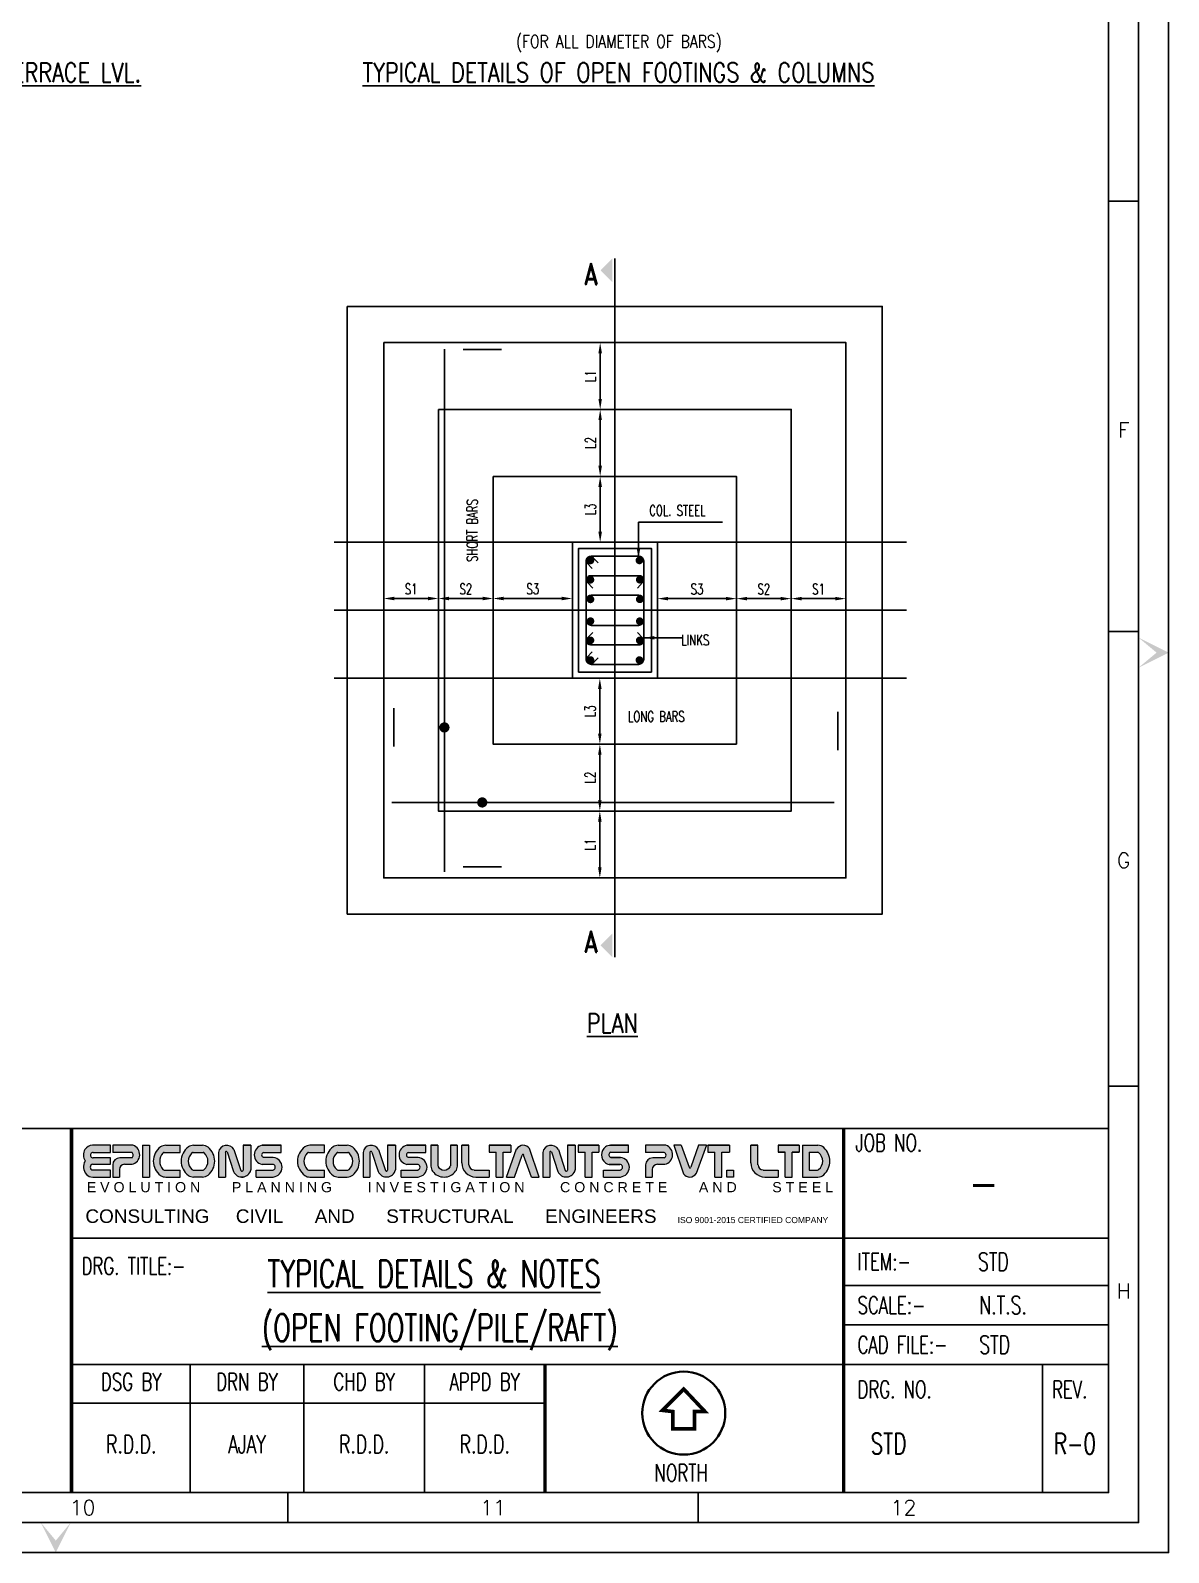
# Model space of a CAD drawing. Extents: x 489124 to 794428, y -356295 to -29813.
# Drawn here: x 603495 to 630290, y -356295 to -320464 of the extents above; entities that cross this region are included whole.
import ezdxf
from ezdxf.enums import TextEntityAlignment as Align
from ezdxf.lldxf.tags import DXFTag

# ---------------------------------------------------------------- set-up
doc = ezdxf.new("R2010")
doc.units = 0
doc.header["$LTSCALE"] = 500
doc.header["$MEASUREMENT"] = 0
doc.layers.get('DEFPOINTS').update_dxf_attribs({"color": 4})
doc.layers.add('00 ECPL LOGO', color=250, linetype='Continuous', lineweight=20)
doc.layers.add('HEADING-TXT', color=1, linetype='Continuous', lineweight=25)
for name, color, linetype in [('CEN', 8, 'CENTER'), ('COL', 1, 'Continuous'), ('DIM', 5, 'Continuous'), ('FOOT', 4, 'Continuous'), ('MISC', 5, 'Continuous'), ('PNA', 10, 'Continuous'), ('SECT', 1, 'Continuous'), ('STEEL', 6, 'Continuous'), ('TEXT', 4, 'Continuous'), ('TEXT (SHEET)', 4, 'Continuous'), ('TEXT1', 2, 'Continuous'), ('TITLE', 4, 'Continuous'), ('TXT', 4, 'Continuous'), ('TXT1', 2, 'Continuous')]:
    doc.layers.add(name, color=color, linetype=linetype)
doc.styles.add('ROMAND', font='romand')
doc.styles.add('ROMANS', font='r.shx', dxfattribs={"width": 0.7, "bigfont": 'bigfont.shx'})
doc.styles.add('SEC. TEXT', font='arial.ttf', dxfattribs={"height": 180})
tags = doc.linetypes.add('CENTER', pattern=[2, 1.25, -0.25, 0.25, -0.25]).pattern_tags.tags
tags[10:11] = [DXFTag(74, 4), DXFTag(75, 0), DXFTag(340, '0'), DXFTag(46, 1.0), DXFTag(50, 0.0), DXFTag(44, 0.0), DXFTag(45, 0.0)]
tags[8:9] = [DXFTag(74, 4), DXFTag(75, 0), DXFTag(340, '0'), DXFTag(46, 1.0), DXFTag(50, 0.0), DXFTag(44, 0.0), DXFTag(45, 0.0)]
tags[6:7] = [DXFTag(74, 4), DXFTag(75, 0), DXFTag(340, '0'), DXFTag(46, 1.0), DXFTag(50, 0.0), DXFTag(44, 0.0), DXFTag(45, 0.0)]
tags[4:5] = [DXFTag(74, 4), DXFTag(75, 0), DXFTag(340, '0'), DXFTag(46, 1.0), DXFTag(50, 0.0), DXFTag(44, 0.0), DXFTag(45, 0.0)]
tags = doc.linetypes.add('HIDDEN', pattern=[0.375, 0.25, -0.125]).pattern_tags.tags
tags[6:7] = [DXFTag(74, 4), DXFTag(75, 0), DXFTag(340, '0'), DXFTag(46, 1.0), DXFTag(50, 0.0), DXFTag(44, 0.0), DXFTag(45, 0.0)]
tags[4:5] = [DXFTag(74, 4), DXFTag(75, 0), DXFTag(340, '0'), DXFTag(46, 1.0), DXFTag(50, 0.0), DXFTag(44, 0.0), DXFTag(45, 0.0)]
doc.dimstyles.new('dim25', dxfattribs={"dimtxt": 250, "dimasz": 250, "dimexe": 200, "dimexo": 200, "dimgap": 100, "dimtad": 1, "dimdec": 0, "dimlfac": 0.25, "dimzin": 0, "dimdsep": 46, "dimtxsty": 'ROMANS', "dimcen": 0, "dimclrd": 5, "dimclre": 5, "dimclrt": 4, "dimadec": 0, "dimazin": 0, "dimtfac": 1, "dimtdec": 0, "dimtix": 1, "dimtofl": 0, "dimtmove": 2, "dimatfit": 3, "dimfxl": 0, "dimtolj": 1, "dimtzin": 0, "dimlwd": -1, "dimlwe": -1, "dimarcsym": 0})

# ---------------------------------------------------------------- blocks, each defined once
blk = doc.blocks.new('FOLDER')
at = {"layer": 'PNA'}
for points in [[(-1250, 2500), (0, 0), (0, 1000)], [(1250, 2500), (0, 0), (0, 1000)]]:
    blk.add_solid(points, dxfattribs=at)
blk = doc.blocks.new('A1')
at = {"layer": '00 ECPL LOGO'}
h = blk.add_hatch(color=7, dxfattribs=at)
h.dxf.hatch_style = 1
h.paths.add_polyline_path([(65416, 6564), (65416, 6682), (65123, 6682, 0.261636), (64999, 6612, 0.285841), (65001, 6424, 0.344902), (65022, 6205, 0.204992), (65127, 6161), (65416, 6161), (65416, 6276), (65134, 6276, -1), (65128, 6370), (65416, 6370), (65416, 6476), (65134, 6476, -1), (65132, 6564)])
h = blk.add_hatch(color=7, dxfattribs=at)
h.dxf.hatch_style = 1
h.paths.add_polyline_path([(65787, 6682), (65455, 6682), (65455, 6564), (65771, 6564, -0.440545), (65771, 6476), (65570, 6476, 0.414214), (65455, 6360), (65455, 6161), (65563, 6161), (65563, 6283, -0.414214), (65650, 6370), (65771, 6370, 0.757811)])
h.paths.add_polyline_path([(66057, 6682), (65944, 6682), (65944, 6161), (66057, 6161)])
h.paths.add_polyline_path([(66562, 6682), (66324, 6682, 0.154275), (66241, 6655, 0.519672), (66241, 6187, 0.154275), (66324, 6161), (66562, 6161), (66562, 6276), (66299, 6276, -0.210356), (66278, 6286, -0.388707), (66278, 6555, -0.210356), (66299, 6564), (66562, 6564)])
h.paths.add_polyline_path([(66927, 6682), (66780, 6682, 0.159018), (66695, 6654, 0.507969), (66695, 6189, 0.159018), (66780, 6161), (66927, 6161, 0.173791), (67019, 6194, 0.472311), (67019, 6649, 0.173791)])
h.paths.add_polyline_path([(66938, 6564, -0.185052), (66957, 6557, -0.445894), (66957, 6284, -0.185052), (66938, 6276), (66774, 6276, -0.185052), (66755, 6284, -0.445894), (66755, 6557, -0.185052), (66774, 6564)], flags=16)
h.paths.add_polyline_path([(67444, 6611, 0.723435), (67190, 6564), (67190, 6161), (67302, 6161), (67302, 6564, -0.723435), (67330, 6575), (67437, 6252, 0.724077), (67721, 6277), (67721, 6682), (67592, 6682), (67592, 6278, -0.755661), (67557, 6267)])
h.paths.add_polyline_path([(68218, 6682), (67905, 6682, 0.823713), (67905, 6367), (68089, 6367, -0.713272), (68089, 6276), (67809, 6276), (67809, 6161), (68089, 6161, 0.900309), (68089, 6484), (67928, 6484, -0.746931), (67928, 6564), (68218, 6564)])
h = blk.add_hatch(color=7, dxfattribs=at)
h.dxf.hatch_style = 1
h.paths.add_polyline_path([(68929, 6682), (68691, 6682, 0.154275), (68607, 6655, 0.519672), (68607, 6187, 0.154275), (68691, 6161), (68929, 6161), (68929, 6276), (68665, 6276, -0.210932), (68644, 6286, -0.385278), (68643, 6554, -0.212895), (68665, 6564), (68929, 6564)])
h.paths.add_polyline_path([(69394, 6649, 0.173792), (69302, 6682), (69155, 6682, 0.159018), (69070, 6654, 0.507969), (69070, 6189, 0.159018), (69155, 6161), (69302, 6161, 0.173792), (69394, 6194, 0.472311)])
h.paths.add_polyline_path([(69312, 6564, -0.185053), (69331, 6557, -0.445893), (69331, 6284, -0.185053), (69312, 6276), (69149, 6276, -0.185053), (69129, 6284, -0.445893), (69129, 6557, -0.185053), (69149, 6564)], flags=16)
h.paths.add_polyline_path([(69562, 6564), (69562, 6161), (69674, 6161), (69674, 6564, -0.436861), (69690, 6581, -0.319738), (69704, 6571), (69809, 6252, 0.724077), (70093, 6277), (70093, 6682), (69964, 6682), (69964, 6278, -0.755661), (69930, 6267), (69816, 6611, 0.723435)])
h.paths.add_polyline_path([(70594, 6682), (70281, 6682, 0.823713), (70281, 6367), (70466, 6367, -0.713272), (70466, 6276), (70185, 6276), (70185, 6161), (70466, 6161, 0.900309), (70466, 6484), (70304, 6484, -0.746931), (70304, 6564), (70594, 6564)])
h.paths.add_polyline_path([(70788, 6682), (70676, 6682), (70676, 6341, 0.160106), (70704, 6256, 0.505303), (71080, 6256, 0.160106), (71108, 6341), (71108, 6682), (70999, 6682), (70999, 6342, -0.621318), (70788, 6342)])
h.paths.add_polyline_path([(71299, 6682), (71181, 6682), (71181, 6392, 0.414214), (71412, 6161), (71631, 6161), (71631, 6276), (71386, 6276, -0.414214), (71299, 6363)])
h.paths.add_polyline_path([(71989, 6682), (71631, 6682), (71631, 6567), (71748, 6567), (71748, 6161), (71860, 6161), (71860, 6567), (71989, 6567)])
h.paths.add_polyline_path([(72294, 6628, 0.539211), (72081, 6621), (71915, 6161), (72046, 6161), (72170, 6522, -0.708617), (72197, 6522), (72327, 6161), (72453, 6161)])
h.paths.add_polyline_path([(72766, 6611, 0.723435), (72512, 6564), (72512, 6161), (72624, 6161), (72624, 6564, -0.723435), (72653, 6575), (72759, 6252, 0.724077), (73043, 6277), (73043, 6682), (72914, 6682), (72914, 6278, -0.755661), (72880, 6267)])
h.paths.add_polyline_path([(73430, 6682), (73090, 6682), (73090, 6567), (73206, 6567), (73206, 6161), (73319, 6161), (73319, 6567), (73430, 6567)])
h.paths.add_polyline_path([(73915, 6682), (73623, 6682, 0.157568), (73539, 6654, 0.511532), (73539, 6394, 0.157569), (73623, 6367), (73786, 6367, -0.713272), (73786, 6276), (73506, 6276), (73506, 6161), (73786, 6161, 0.900308), (73786, 6484), (73630, 6484), (73624, 6484, -0.722204), (73624, 6567), (73915, 6567)])
h = blk.add_hatch(color=7, dxfattribs=at)
h.dxf.hatch_style = 1
h.paths.add_polyline_path([(74531, 6682), (74198, 6682), (74198, 6564), (74501, 6564, -0.270444), (74526, 6549, -0.26297), (74526, 6491, -0.270444), (74501, 6476), (74314, 6476, 0.414214), (74198, 6360), (74198, 6161), (74307, 6161), (74307, 6283, -0.414214), (74393, 6370), (74515, 6370, 0.757811)])
h.paths.add_polyline_path([(74784, 6682), (74659, 6682), (74818, 6215, 0.539211), (75030, 6221), (75196, 6682), (75065, 6682), (74941, 6320, -0.708617), (74914, 6320)])
h.paths.add_polyline_path([(75574, 6682), (75217, 6682), (75217, 6567), (75333, 6567), (75333, 6161), (75446, 6161), (75446, 6567), (75574, 6567)])
h.paths.add_polyline_path([(76042, 6682), (75924, 6682), (75924, 6392, 0.414214), (76155, 6161), (76374, 6161), (76374, 6276), (76129, 6276, -0.414214), (76042, 6363)])
h.paths.add_polyline_path([(75638, 6276), (75531, 6276), (75531, 6161), (75638, 6161)])
h = blk.add_hatch(color=7, dxfattribs=at)
h.dxf.hatch_style = 1
h.paths.add_polyline_path([(76374, 6682), (76374, 6567), (76490, 6567), (76490, 6161), (76603, 6161), (76603, 6567), (76715, 6567), (76715, 6682)])
h.paths.add_polyline_path([(76771, 6682), (76771, 6161), (77026, 6161, 0.189446), (77124, 6199, 0.435754), (77124, 6643, 0.189446), (77026, 6682)])
h.paths.add_polyline_path([(77029, 6567, -0.519112), (77029, 6276), (76881, 6276), (76881, 6567)], flags=16)
at = {"color": 1}
for p, q in [((81794, 6959), (1969, 6959)), ((64792, 5159), (81794, 5159)), ((64792, 3084), (81794, 3084)), ((64792, 2451), (72548, 2451))]:
    blk.add_line(p, q, dxfattribs=at)
at = {"color": 5, "linetype": 'ByBlock', "lineweight": -2}
for p, q in [((77465, 4384), (81794, 4384)), ((77465, 3734), (81794, 3734)), ((66725, 984), (66725, 3084)), ((68592, 984), (68592, 3084)), ((70570, 984), (70570, 3084)), ((80711, 3084), (80711, 984))]:
    blk.add_line(p, q, dxfattribs=at)
blk.add_line((72548, 984), (72548, 3084))
at = {"flags": 128}
blk.add_lwpolyline([(0, 0), (82779, 0), (82779, 58231), (0, 58231)], close=True, dxfattribs=at)
at = {"color": 1, "const_width": 56.6}
for points in [[(64777, 984), (64777, 6959)], [(77447, 984), (77447, 6959)], [(72548, 984), (72548, 3084)]]:
    blk.add_lwpolyline(points, dxfattribs=at)
at = {"layer": '00 ECPL LOGO', "color": 7}
for p, q in [((65416, 6682), (65123, 6682)), ((65134, 6564), (65416, 6564)), ((65416, 6564), (65416, 6682)), ((65787, 6682), (65455, 6682)), ((65455, 6682), (65455, 6564)), ((65771, 6564), (65455, 6564)), ((65944, 6682), (66057, 6682)), ((65944, 6682), (65944, 6161)), ((66057, 6682), (66057, 6161)), ((66299, 6564), (66562, 6564)), ((66324, 6682), (66562, 6682)), ((66562, 6564), (66562, 6682)), ((66774, 6564), (66938, 6564)), ((66780, 6682), (66927, 6682)), ((67190, 6564), (67190, 6161)), ((67302, 6564), (67302, 6161)), ((67330, 6575), (67437, 6252)), ((67444, 6611), (67557, 6267)), ((67592, 6682), (67721, 6682)), ((67721, 6682), (67592, 6682)), ((67592, 6682), (67592, 6276)), ((67721, 6682), (67721, 6276)), ((67721, 6564), (67721, 6564)), ((67905, 6682), (68218, 6682)), ((68218, 6682), (67905, 6682)), ((67928, 6564), (68218, 6564)), ((68218, 6564), (68218, 6682)), ((68665, 6564), (68929, 6564)), ((68929, 6682), (68691, 6682)), ((68929, 6564), (68929, 6682)), ((69149, 6564), (69312, 6564)), ((69155, 6682), (69302, 6682)), ((69562, 6564), (69562, 6161)), ((69674, 6564), (69674, 6161)), ((69704, 6571), (69809, 6252)), ((69816, 6611), (69930, 6267)), ((69964, 6682), (70093, 6682)), ((69964, 6682), (70093, 6682)), ((70093, 6682), (69964, 6682)), ((69964, 6682), (69964, 6276)), ((70093, 6682), (70093, 6277)), ((70093, 6564), (70093, 6564)), ((70281, 6682), (70594, 6682)), ((70281, 6682), (70594, 6682)), ((70594, 6682), (70281, 6682)), ((70304, 6564), (70594, 6564)), ((70594, 6564), (70594, 6682)), ((70676, 6682), (70788, 6682)), ((70788, 6682), (70676, 6682)), ((70676, 6682), (70676, 6341)), ((70788, 6682), (70788, 6342)), ((70999, 6682), (71108, 6682)), ((71108, 6682), (70999, 6682)), ((70999, 6682), (70999, 6342)), ((71108, 6682), (71108, 6341)), ((71181, 6682), (71299, 6682)), ((71299, 6682), (71181, 6682)), ((71181, 6392), (71181, 6682)), ((71299, 6363), (71299, 6682)), ((71631, 6682), (71989, 6682)), ((71989, 6682), (71631, 6682)), ((71631, 6682), (71631, 6567)), ((71631, 6567), (71748, 6567)), ((71748, 6161), (71748, 6567)), ((71860, 6161), (71860, 6567)), ((71860, 6567), (71989, 6567)), ((71915, 6161), (72081, 6621)), ((71989, 6682), (71989, 6567)), ((72046, 6161), (72170, 6522)), ((72327, 6161), (72197, 6522)), ((72453, 6161), (72294, 6628)), ((72512, 6564), (72512, 6161)), ((72624, 6564), (72624, 6161)), ((72653, 6575), (72759, 6252)), ((72766, 6611), (72880, 6267)), ((72914, 6682), (72914, 6276)), ((72914, 6682), (73043, 6682)), ((72914, 6682), (73043, 6682)), ((73043, 6682), (72914, 6682)), ((72914, 6682), (73043, 6682)), ((73043, 6682), (73043, 6276)), ((73043, 6564), (73043, 6564)), ((73090, 6682), (73090, 6567)), ((73090, 6682), (73430, 6682)), ((73430, 6682), (73090, 6682)), ((73090, 6682), (73430, 6682)), ((73090, 6682), (73430, 6682)), ((73430, 6682), (73090, 6682)), ((73090, 6567), (73206, 6567)), ((73090, 6567), (73206, 6567)), ((73206, 6161), (73206, 6567)), ((73319, 6161), (73319, 6567)), ((73319, 6567), (73430, 6567)), ((73319, 6567), (73430, 6567)), ((73430, 6682), (73430, 6567)), ((73602, 6682), (73915, 6682)), ((73602, 6682), (73915, 6682)), ((73915, 6682), (73623, 6682)), ((73624, 6567), (73915, 6567)), ((73915, 6564), (73915, 6682)), ((74198, 6682), (74198, 6564)), ((74531, 6682), (74198, 6682)), ((74501, 6564), (74198, 6564)), ((74659, 6682), (74818, 6215)), ((74784, 6682), (74659, 6682)), ((74784, 6682), (74659, 6682)), ((74784, 6682), (74914, 6320)), ((75065, 6682), (74941, 6320)), ((75196, 6682), (75030, 6221)), ((75196, 6682), (75065, 6682)), ((75123, 6682), (75065, 6682)), ((75196, 6682), (75065, 6682)), ((75217, 6682), (75217, 6567)), ((75217, 6682), (75574, 6682)), ((75574, 6682), (75217, 6682)), ((75217, 6682), (75574, 6682)), ((75217, 6682), (75574, 6682)), ((75217, 6682), (75574, 6682)), ((75217, 6567), (75333, 6567)), ((75217, 6567), (75333, 6567)), ((75333, 6161), (75333, 6567)), ((75446, 6161), (75446, 6567)), ((75446, 6567), (75574, 6567)), ((75446, 6567), (75574, 6567)), ((75574, 6682), (75574, 6567)), ((75924, 6392), (75924, 6682)), ((75924, 6682), (76042, 6682)), ((76042, 6682), (75924, 6682)), ((76042, 6363), (76042, 6682)), ((76374, 6682), (76374, 6567)), ((76374, 6682), (76715, 6682)), ((76715, 6682), (76374, 6682)), ((76374, 6567), (76490, 6567)), ((76490, 6567), (76374, 6567)), ((76490, 6161), (76490, 6567)), ((76603, 6161), (76603, 6567)), ((76603, 6567), (76715, 6567)), ((76603, 6567), (76715, 6567)), ((76715, 6567), (76603, 6567)), ((76715, 6682), (76715, 6567)), ((76771, 6682), (76771, 6161)), ((76771, 6682), (77026, 6682)), ((76881, 6567), (76881, 6276)), ((76881, 6567), (77019, 6567)), ((65128, 6370), (65416, 6370)), ((65416, 6276), (65128, 6276)), ((65416, 6476), (65134, 6476)), ((65416, 6370), (65416, 6476)), ((65416, 6161), (65416, 6276)), ((65455, 6360), (65455, 6161)), ((65563, 6283), (65563, 6161)), ((65771, 6476), (65570, 6476)), ((65650, 6370), (65771, 6370)), ((66299, 6276), (66562, 6276)), ((66562, 6161), (66562, 6276)), ((66774, 6276), (66938, 6276)), ((67721, 6276), (67721, 6276)), ((67809, 6161), (67809, 6276)), ((67809, 6276), (68089, 6276)), ((68089, 6367), (67905, 6367)), ((68089, 6484), (67928, 6484)), ((68665, 6276), (68929, 6276)), ((68929, 6161), (68929, 6276)), ((69149, 6276), (69312, 6276)), ((70185, 6161), (70185, 6276)), ((70185, 6276), (70466, 6276)), ((70185, 6276), (70466, 6276)), ((70466, 6367), (70281, 6367)), ((70466, 6484), (70304, 6484)), ((71386, 6276), (71631, 6276)), ((71631, 6276), (71631, 6161)), ((73043, 6276), (73043, 6276)), ((73506, 6161), (73506, 6276)), ((73506, 6276), (73786, 6276)), ((73506, 6276), (73786, 6276)), ((73506, 6276), (73786, 6276)), ((73786, 6367), (73602, 6367)), ((73623, 6367), (73774, 6367)), ((73786, 6484), (73624, 6484)), ((73630, 6484), (73786, 6484)), ((74198, 6360), (74198, 6161)), ((74307, 6283), (74307, 6161)), ((74501, 6476), (74314, 6476)), ((74393, 6370), (74515, 6370)), ((76129, 6276), (76374, 6276)), ((76374, 6276), (76374, 6161)), ((76881, 6276), (77019, 6276)), ((65127, 6161), (65416, 6161)), ((65455, 6161), (65563, 6161)), ((65944, 6161), (66057, 6161)), ((66324, 6161), (66562, 6161)), ((66927, 6161), (66780, 6161)), ((67190, 6161), (67302, 6161)), ((67569, 6161), (67592, 6161)), ((67592, 6162), (67592, 6161)), ((67809, 6161), (68089, 6161)), ((67809, 6161), (68089, 6161)), ((68691, 6161), (68929, 6161)), ((69155, 6161), (69302, 6161)), ((69562, 6161), (69674, 6161)), ((69562, 6161), (69674, 6161)), ((69562, 6161), (69674, 6161)), ((70185, 6161), (70466, 6161)), ((70185, 6161), (70466, 6161)), ((70185, 6161), (70466, 6161)), ((71412, 6161), (71631, 6161)), ((71412, 6161), (71631, 6161)), ((71748, 6161), (71860, 6161)), ((71748, 6161), (71860, 6161)), ((71915, 6161), (72046, 6161)), ((71989, 6161), (72046, 6161)), ((72327, 6161), (72453, 6161)), ((72327, 6161), (72453, 6161)), ((72512, 6161), (72624, 6161)), ((72512, 6161), (72624, 6161)), ((72512, 6161), (72624, 6161)), ((73206, 6161), (73319, 6161)), ((73206, 6161), (73319, 6161)), ((73206, 6161), (73319, 6161)), ((73206, 6161), (73319, 6161)), ((73506, 6161), (73786, 6161)), ((73506, 6161), (73786, 6161)), ((73506, 6161), (73786, 6161)), ((73506, 6161), (73786, 6161)), ((73506, 6161), (73786, 6161)), ((74198, 6161), (74307, 6161)), ((75333, 6161), (75446, 6161)), ((75333, 6161), (75446, 6161)), ((75333, 6161), (75446, 6161)), ((76155, 6161), (76374, 6161)), ((76155, 6161), (76374, 6161)), ((76490, 6161), (76603, 6161)), ((76490, 6161), (76603, 6161)), ((76490, 6161), (76603, 6161)), ((76490, 6161), (76603, 6161)), ((76507, 6161), (76603, 6161)), ((76507, 6161), (76603, 6161)), ((76507, 6161), (76603, 6161)), ((76507, 6161), (76603, 6161)), ((76771, 6161), (77026, 6161))]:
    blk.add_line(p, q, dxfattribs=at)
blk.add_lwpolyline([(75531, 6276), (75638, 6276), (75638, 6161), (75531, 6161)], close=True, dxfattribs=at)
for centre, radius, start, end in [((65151, 6520), 178, 148.648, 212.4563), ((65123, 6537), 145, 90, 148.648), ((65133, 6520), 44.1, 88.7637, 271.2363), ((65735, 6528), 162, 282.7188, 71.3398), ((65731, 6520), 59.7, 312.4487, 47.5513), ((66405, 6421), 286, 125.0807, 234.9193), ((66424, 6420), 199, 137.5171, 222.4829), ((66324, 6537), 145, 90, 125.0807), ((66299, 6535), 28.9, 90, 137.5171), ((66865, 6421), 288, 126.1417, 233.8583), ((66877, 6420), 183, 131.9364, 228.0636), ((66780, 6537), 145, 90, 126.1417), ((66774, 6535), 28.9, 90, 131.9364), ((66927, 6537), 145, 50.5638, 90), ((66938, 6535), 28.9, 48.0636, 90), ((66834, 6420), 183, 311.9364, 48.0636), ((66832, 6421), 295, 309.4362, 50.5638), ((67324, 6546), 136, 28.75, 172.2831), ((67318, 6565), 16.2, 40.0191, 183.5523), ((67936, 6524), 160, 101.0425, 258.9575), ((67939, 6524), 41.8, 106.4856, 253.5144), ((68772, 6421), 286, 125.0807, 234.9193), ((68792, 6421), 200, 138.0741, 222.3563), ((68691, 6537), 145, 90, 125.0807), ((68665, 6535), 28.9, 90, 138.0741), ((69239, 6421), 288, 126.1417, 233.8583), ((69252, 6420), 183, 131.9364, 228.0636), ((69155, 6537), 145, 90, 126.1417), ((69149, 6535), 28.9, 90, 131.9364), ((69302, 6537), 145, 50.5638, 90), ((69312, 6535), 28.9, 48.0636, 90), ((69209, 6420), 183, 311.9364, 48.0636), ((69207, 6421), 295, 309.4362, 50.5638), ((69697, 6546), 136, 28.75, 172.2831), ((69690, 6565), 16.2, 89.1577, 183.5523), ((69690, 6567), 14.5, 18.2334, 89.1577), ((70312, 6524), 160, 101.0425, 258.9575), ((70316, 6524), 41.8, 106.4856, 253.5144), ((72190, 6554), 127, 35.166, 148.5022), ((72184, 6517), 14.5, 19.7665, 161.0546), ((72647, 6546), 136, 28.75, 172.2831), ((72640, 6565), 16.2, 40.0191, 183.5523), ((73633, 6524), 160, 125.818, 234.182), ((73623, 6537), 145, 90, 125.818), ((73638, 6525), 43.7, 108.3261, 238.1957), ((74501, 6535), 28.9, 29.4672, 90), ((74479, 6528), 162, 282.7188, 71.3398), ((74474, 6520), 59.7, 330.5328, 29.4672), ((77019, 6538), 28.9, 51.4816, 90), ((77026, 6537), 145, 47.0907, 90), ((76926, 6422), 178, 308.5184, 51.4816), ((76918, 6421), 303, 312.9093, 47.0907), ((65151, 6328), 178, 147.5437, 223.6612), ((65131, 6323), 46.8, 94.0242, 265.9758), ((65570, 6360), 116, 90, 180), ((65650, 6283), 86.7, 90, 180), ((66299, 6305), 28.9, 222.4829, 270), ((66774, 6305), 28.9, 228.0636, 270), ((66938, 6305), 28.9, 270, 311.9364), ((67575, 6311), 150, 203.2219, 346.755), ((67573, 6277), 19, 214.0796, 357.6127), ((68072, 6322), 162, 276.006, 83.994), ((68074, 6322), 48, 289.0016, 70.9984), ((68665, 6305), 28.9, 222.3563, 270), ((69149, 6305), 28.9, 228.0636, 270), ((69312, 6305), 28.9, 270, 311.9364), ((69947, 6311), 150, 203.2219, 346.8516), ((69945, 6277), 19, 214.0796, 357.6127), ((70449, 6322), 162, 276.006, 83.994), ((70450, 6322), 48, 289.0016, 70.9984), ((70820, 6341), 145, 180, 216.3848), ((70892, 6394), 234, 216.3848, 323.6152), ((70893, 6394), 118, 206.2931, 333.7069), ((70964, 6341), 145, 323.6152, 0), ((71412, 6392), 231, 180, 270), ((71386, 6363), 86.7, 180, 270), ((72897, 6311), 150, 203.2219, 346.755), ((72895, 6277), 19, 214.0796, 357.6127), ((73623, 6512), 145, 234.182, 270), ((73630, 6513), 28.9, 238.1957, 270), ((73769, 6322), 162, 276.006, 83.994), ((73771, 6322), 48, 289.0016, 70.9984), ((74314, 6360), 116, 90, 180), ((74393, 6283), 86.7, 90, 180), ((74501, 6505), 28.9, 270, 330.5328), ((74928, 6325), 14.5, 199.7665, 341.0546), ((76155, 6392), 231, 180, 270), ((76129, 6363), 86.7, 180, 270), ((77019, 6305), 28.9, 270, 308.5184), ((65127, 6305), 145, 223.6612, 270), ((66324, 6305), 145, 234.9193, 270), ((66780, 6305), 145, 233.8583, 270), ((66927, 6305), 145, 270, 309.4362), ((68691, 6305), 145, 234.9193, 270), ((69155, 6305), 145, 233.8583, 270), ((69302, 6305), 145, 270, 309.4362), ((74922, 6288), 127, 215.166, 328.5022), ((77026, 6305), 145, 270, 312.9093)]:
    blk.add_arc(centre, radius, start, end, dxfattribs=at)
at = {"layer": 'PNA'}
for p, q in [((81794, 22171), (82287, 22171)), ((81794, 15109), (82287, 15109)), ((81794, 7653), (82287, 7653)), ((68326, 984), (68326, 492)), ((75060, 984), (75060, 492))]:
    blk.add_line(p, q, dxfattribs=at)
at = {"layer": 'PNA', "color": 1}
for points in [[(984, 492), (82287, 492), (82287, 57739), (984, 57739)], [(1969, 984), (81794, 984), (81794, 57247), (1969, 57247)]]:
    blk.add_lwpolyline(points, close=True, dxfattribs=at)
at = {"layer": 'PNA', "xscale": 0.196857838483993, "yscale": 0.196857838483993, "zscale": 0.196857838483993, "rotation": 90}
blk.add_blockref('FOLDER', (82779, 14764), dxfattribs=at)
at = {"layer": 'PNA', "xscale": 0.1968578388914466, "yscale": 0.1968578388914466, "zscale": 0.1968578388914466}
blk.add_blockref('FOLDER', (64520, 0), dxfattribs=at)
at = {"layer": '00 ECPL LOGO', "color": 7, "attachment_point": 1, "style": 'SEC. TEXT'}
for s, insert, char_height, width in [('\\pt3669.2;E V O L U T I O N        P L A N N I N G         I N V E S T I G A T I O N         C O N C R E T E        A N D         S T E E L', (65027, 6078), 166.781, 495341.65), ('\\pt4892.2;CONSULTING     CIVIL      AND      STRUCTURAL      ENGINEERS', (65006, 5630), 222.37, 551225.43), ('\\pt2201.5;ISO 9001-2015 CERTIFIED COMPANY', (74724, 5505), 100.07, 482873.39)]:
    blk.add_mtext(s, dxfattribs=dict(at, insert=insert, char_height=char_height, width=width))
at = {"layer": 'PNA', "style": 'ROMANS'}
for s, height, p in [('F', 246, (82041, 18417)), ('G', 246, (82041, 11355)), ('H', 246, (82041, 4292)), ('10', 246.1, (64960, 738)), ('11', 246.1, (71694, 738)), ('12', 246.1, (78428, 738))]:
    blk.add_text(s, height=height, dxfattribs=at).set_placement(p, align=Align.MIDDLE)
at = {"layer": 'TEXT (SHEET)', "color": 4, "style": 'ROMANS', "width": 0.7}
for s, p in [('JOB NO.', (77639, 6582)), ('NORTH', (74345, 1166))]:
    blk.add_text(s, height=283.2, dxfattribs=at).set_placement(p)
for s, height, p in [('DRG. TITLE:-', 283.16, (64944, 4701)), ('ITEM:-', 283.2, (77676, 4772)), ('SCALE:-', 283.2, (77676, 4059)), ('CAD FILE:-', 283.2, (77676, 3409)), ('DRG. NO. ', 283.2, (77676, 2676)), ('REV.', 283.2, (80867, 2676))]:
    blk.add_text(s, height=height, dxfattribs=at).set_placement(p, align=Align.MIDDLE_LEFT)
for s, p in [('DSG BY', (65759, 2803)), ('DRN BY', (67659, 2803)), ('CHD BY', (69581, 2803)), ('APPD BY', (71559, 2803))]:
    blk.add_text(s, height=283.2, dxfattribs=at).set_placement(p, align=Align.MIDDLE_CENTER)
blk = doc.blocks.new('*D934')
at = {"layer": 'DEFPOINTS', "color": 0}
for p in [(617257, -335713), (616901, -337265), (617257, -337265)]:
    blk.add_point(p, dxfattribs=at)
at = {"layer": 'DIM', "color": 5}
for p, q in [((617057, -335713), (616701, -335713)), ((616901, -335963), (616901, -337015)), ((617057, -337265), (616701, -337265))]:
    blk.add_line(p, q, dxfattribs=at)
for points in [[(616859, -335963), (616942, -335963), (616901, -335713)], [(616859, -337015), (616942, -337015), (616901, -337265)]]:
    blk.add_solid(points, dxfattribs=at)
at = {"layer": 'DIM', "color": 4, "insert": (616676, -336489), "char_height": 250, "attachment_point": 5, "rotation": 90, "style": 'ROMANS'}
blk.add_mtext('\\A1;L3', dxfattribs=at)
blk = doc.blocks.new('*D935')
at = {"layer": 'DEFPOINTS', "color": 0}
for p in [(617257, -338839), (616901, -340413), (617257, -340413)]:
    blk.add_point(p, dxfattribs=at)
at = {"layer": 'DIM', "color": 5}
for p, q in [((617057, -338839), (616701, -338839)), ((616901, -339089), (616901, -340163)), ((617057, -340413), (616701, -340413))]:
    blk.add_line(p, q, dxfattribs=at)
for points in [[(616859, -339089), (616942, -339089), (616901, -338839)], [(616859, -340163), (616942, -340163), (616901, -340413)]]:
    blk.add_solid(points, dxfattribs=at)
at = {"layer": 'DIM', "color": 4, "insert": (616676, -339626), "char_height": 250, "attachment_point": 5, "rotation": 90, "style": 'ROMANS'}
blk.add_mtext('\\A1;L1', dxfattribs=at)
blk = doc.blocks.new('*D936')
at = {"layer": 'DEFPOINTS', "color": 0}
for p in [(617257, -337265), (616901, -338839), (617257, -338839)]:
    blk.add_point(p, dxfattribs=at)
at = {"layer": 'DIM', "color": 5}
for p, q in [((617057, -337265), (616701, -337265)), ((616901, -337515), (616901, -338589)), ((617057, -338839), (616701, -338839))]:
    blk.add_line(p, q, dxfattribs=at)
for points in [[(616859, -337515), (616942, -337515), (616901, -337265)], [(616859, -338589), (616942, -338589), (616901, -338839)]]:
    blk.add_solid(points, dxfattribs=at)
at = {"layer": 'DIM', "color": 4, "insert": (616676, -338052), "char_height": 250, "attachment_point": 5, "rotation": 90, "style": 'ROMANS'}
blk.add_mtext('\\A1;L2', dxfattribs=at)
blk = doc.blocks.new('*D937')
at = {"layer": 'DEFPOINTS', "color": 0}
for p in [(616909, -327813), (617257, -327813), (617253, -329387)]:
    blk.add_point(p, dxfattribs=at)
at = {"layer": 'DIM', "color": 5}
for p, q in [((617057, -327813), (616709, -327813)), ((616909, -329137), (616909, -328063)), ((617053, -329387), (616709, -329387))]:
    blk.add_line(p, q, dxfattribs=at)
for points in [[(616867, -328063), (616950, -328063), (616909, -327813)], [(616867, -329137), (616950, -329137), (616909, -329387)]]:
    blk.add_solid(points, dxfattribs=at)
at = {"layer": 'DIM', "color": 4, "insert": (616684, -328600), "char_height": 250, "attachment_point": 5, "rotation": 90, "style": 'ROMANS'}
blk.add_mtext('\\A1;L1', dxfattribs=at)
blk = doc.blocks.new('*D938')
at = {"layer": 'DEFPOINTS', "color": 0}
for p in [(614389, -333836), (616255, -333836), (616255, -333836)]:
    blk.add_point(p, dxfattribs=at)
at = {"layer": 'DIM', "color": 5}
blk.add_line((614639, -333836), (616005, -333836), dxfattribs=at)
for points in [[(614639, -333794), (614639, -333878), (614389, -333836)], [(616005, -333794), (616005, -333878), (616255, -333836)]]:
    blk.add_solid(points, dxfattribs=at)
at = {"layer": 'DIM', "color": 4, "insert": (615322, -333611), "char_height": 250, "attachment_point": 5, "style": 'ROMANS'}
blk.add_mtext('\\A1;S3', dxfattribs=at)
blk = doc.blocks.new('*D939')
at = {"layer": 'DEFPOINTS', "color": 0}
for p in [(613102, -333836), (611814, -334113), (613102, -334113)]:
    blk.add_point(p, dxfattribs=at)
at = {"layer": 'DIM', "color": 5}
for p, q in [((611814, -333913), (611814, -333636)), ((612064, -333836), (612852, -333836)), ((613102, -333913), (613102, -333636))]:
    blk.add_line(p, q, dxfattribs=at)
for points in [[(612064, -333794), (612064, -333878), (611814, -333836)], [(612852, -333794), (612852, -333878), (613102, -333836)]]:
    blk.add_solid(points, dxfattribs=at)
at = {"layer": 'DIM', "color": 4, "insert": (612458, -333611), "char_height": 250, "attachment_point": 5, "style": 'ROMANS'}
blk.add_mtext('\\A1;S1', dxfattribs=at)
blk = doc.blocks.new('*D940')
at = {"layer": 'DEFPOINTS', "color": 0}
for p in [(614389, -333836), (613102, -334113), (614389, -334113)]:
    blk.add_point(p, dxfattribs=at)
at = {"layer": 'DIM', "color": 5}
for p, q in [((613102, -333913), (613102, -333636)), ((613352, -333836), (614139, -333836)), ((614389, -333913), (614389, -333636))]:
    blk.add_line(p, q, dxfattribs=at)
for points in [[(613352, -333794), (613352, -333878), (613102, -333836)], [(614139, -333794), (614139, -333878), (614389, -333836)]]:
    blk.add_solid(points, dxfattribs=at)
at = {"layer": 'DIM', "color": 4, "insert": (613745, -333611), "char_height": 250, "attachment_point": 5, "style": 'ROMANS'}
blk.add_mtext('\\A1;S2', dxfattribs=at)
blk = doc.blocks.new('*D941')
at = {"layer": 'DEFPOINTS', "color": 0}
for p in [(616909, -330961), (617257, -330961), (617257, -332513)]:
    blk.add_point(p, dxfattribs=at)
at = {"layer": 'DIM', "color": 5}
for p, q in [((617057, -330961), (616709, -330961)), ((616909, -332263), (616909, -331211)), ((617057, -332513), (616709, -332513))]:
    blk.add_line(p, q, dxfattribs=at)
for points in [[(616867, -331211), (616950, -331211), (616909, -330961)], [(616867, -332263), (616950, -332263), (616909, -332513)]]:
    blk.add_solid(points, dxfattribs=at)
at = {"layer": 'DIM', "color": 4, "insert": (616684, -331737), "char_height": 250, "attachment_point": 5, "rotation": 90, "style": 'ROMANS'}
blk.add_mtext('\\A1;L3', dxfattribs=at)
blk = doc.blocks.new('*D942')
at = {"layer": 'DEFPOINTS', "color": 0}
for p in [(620118, -333839), (618258, -334113), (620118, -334113)]:
    blk.add_point(p, dxfattribs=at)
at = {"layer": 'DIM', "color": 5}
for p, q in [((618258, -333913), (618258, -333639)), ((618508, -333839), (619868, -333839)), ((620118, -333913), (620118, -333639))]:
    blk.add_line(p, q, dxfattribs=at)
for points in [[(618508, -333798), (618508, -333881), (618258, -333839)], [(619868, -333798), (619868, -333881), (620118, -333839)]]:
    blk.add_solid(points, dxfattribs=at)
at = {"layer": 'DIM', "color": 4, "insert": (619188, -333614), "char_height": 250, "attachment_point": 5, "style": 'ROMANS'}
blk.add_mtext('\\A1;S3', dxfattribs=at)
blk = doc.blocks.new('*D943')
at = {"layer": 'DEFPOINTS', "color": 0}
for p in [(622693, -333839), (621405, -334113), (622693, -334113)]:
    blk.add_point(p, dxfattribs=at)
at = {"layer": 'DIM', "color": 5}
for p, q in [((621405, -333913), (621405, -333639)), ((621655, -333839), (622443, -333839)), ((622693, -333913), (622693, -333639))]:
    blk.add_line(p, q, dxfattribs=at)
for points in [[(621655, -333798), (621655, -333881), (621405, -333839)], [(622443, -333798), (622443, -333881), (622693, -333839)]]:
    blk.add_solid(points, dxfattribs=at)
at = {"layer": 'DIM', "color": 4, "insert": (622049, -333614), "char_height": 250, "attachment_point": 5, "style": 'ROMANS'}
blk.add_mtext('\\A1;S1', dxfattribs=at)
blk = doc.blocks.new('*D944')
at = {"layer": 'DEFPOINTS', "color": 0}
for p in [(621405, -333839), (620118, -334113), (621405, -334113)]:
    blk.add_point(p, dxfattribs=at)
at = {"layer": 'DIM', "color": 5}
for p, q in [((620118, -333913), (620118, -333639)), ((620368, -333839), (621155, -333839)), ((621405, -333913), (621405, -333639))]:
    blk.add_line(p, q, dxfattribs=at)
for points in [[(620368, -333798), (620368, -333881), (620118, -333839)], [(621155, -333798), (621155, -333881), (621405, -333839)]]:
    blk.add_solid(points, dxfattribs=at)
at = {"layer": 'DIM', "color": 4, "insert": (620762, -333614), "char_height": 250, "attachment_point": 5, "style": 'ROMANS'}
blk.add_mtext('\\A1;S2', dxfattribs=at)
blk = doc.blocks.new('*D945')
at = {"layer": 'DEFPOINTS', "color": 0}
for p in [(616909, -329387), (617253, -329387), (617257, -330961)]:
    blk.add_point(p, dxfattribs=at)
at = {"layer": 'DIM', "color": 5}
for p, q in [((617053, -329387), (616709, -329387)), ((616909, -330711), (616909, -329637)), ((617057, -330961), (616709, -330961))]:
    blk.add_line(p, q, dxfattribs=at)
for points in [[(616867, -329637), (616950, -329637), (616909, -329387)], [(616867, -330711), (616950, -330711), (616909, -330961)]]:
    blk.add_solid(points, dxfattribs=at)
at = {"layer": 'DIM', "color": 4, "insert": (616684, -330174), "char_height": 250, "attachment_point": 5, "rotation": 90, "style": 'ROMANS'}
blk.add_mtext('\\A1;L2', dxfattribs=at)

msp = doc.modelspace()

# ---------------------------------------------------------------- linework, layer by layer
for p, q in [((614583.092, -327975.621), (613680.754, -327975.621)), ((612049.013, -337322.203), (612049.013, -336419.865)), ((622501.242, -337406.61), (622501.242, -336504.272)), ((614583.092, -340148.834), (613680.754, -340148.834))]:
    msp.add_line(p, q)
at = {"layer": 'CEN'}
for p, q in [((617257.26, -326695.877), (617257.26, -341418.11)), ((624117.407, -332512.536), (610648.773, -332512.536)), ((624117.407, -334112.536), (610648.773, -334112.536)), ((624117.407, -335712.536), (610648.773, -335712.536))]:
    msp.add_line(p, q, dxfattribs=at)
at = {"layer": 'COL', "color": 4}
for points in [[(616255.077, -335712.536), (616255.077, -332512.536), (618257.969, -332512.536), (618257.969, -335712.536)], [(616400.357, -335567.122), (616400.357, -332657.949), (618114.163, -332657.949), (618114.163, -335567.122)]]:
    msp.add_lwpolyline(points, close=True, dxfattribs=at)
at = {"layer": 'DEFPOINTS', "color": 0, "linetype": 'ByBlock'}
for p in [(618114.163, -332657.949), (618257.969, -332557.173), (616400.357, -335567.122)]:
    msp.add_point(p, dxfattribs=at)
at = {"layer": 'DIM'}
msp.add_lwpolyline([(622501.242, -336871.034, 0, 210.546, 0), (622050.073, -336871.034, 0, 0, 0), (622501.242, -336871.034, 0, 0, 0), (612500.182, -336871.034, 210.546, 0, 0), (612049.013, -336871.034, 210.546, 0, 0)], format="xyseb", dxfattribs=at)
at = {"layer": 'FOOT', "linetype": 'HIDDEN', "ltscale": 5}
msp.add_lwpolyline([(610955.998, -326960.328), (623550.875, -326960.328), (623550.875, -341264.744), (610955.998, -341264.744)], close=True, dxfattribs=at)
at = {"layer": 'FOOT', "linetype": 'Continuous'}
for points in [[(611813.929, -327812.536), (622692.944, -327812.536), (622692.944, -340412.536), (611813.929, -340412.536)], [(613101.502, -329386.536), (621405.371, -329386.536), (621405.371, -338838.536), (613101.502, -338838.536)], [(614389.075, -330960.536), (620117.797, -330960.536), (620117.797, -337264.536), (614389.075, -337264.536)]]:
    msp.add_lwpolyline(points, close=True, dxfattribs=at)
at = {"layer": 'MISC'}
msp.add_lwpolyline([(614131.923, -327975.621, 0, 210.546, 0), (614131.923, -328426.79, 0, 0, 0), (614131.923, -327975.621, 0, 0, 0), (614131.923, -339697.665, 210.546, 0, 0), (614131.923, -340148.834, 210.546, 0, 0)], format="xyseb", dxfattribs=at)
at = {"layer": 'MISC', "const_width": 120.312}
for points in [[(613181.465, -336871.034, 1), (613301.777, -336871.034, 1)], [(614071.767, -338636.635, 1), (614192.079, -338636.635, 1)]]:
    msp.add_lwpolyline(points, format="xyb", close=True, dxfattribs=at)
at = {"layer": 'SECT'}
for p, q in [((617257.26, -326695.877), (617257.26, -325835.895)), ((617257.26, -341418.11), (617257.26, -342279.018))]:
    msp.add_line(p, q, dxfattribs=at)
for points in [[(617193.814, -326390.042), (617193.814, -325835.895), (616917.534, -326113.762)], [(617193.814, -341724.872), (617193.814, -342279.018), (616917.534, -342001.152)]]:
    msp.add_solid(points, dxfattribs=at)
at = {"layer": 'STEEL'}
for p, q in [((613241.621, -327969.706), (613241.621, -340271.839)), ((612007.576, -338636.635), (622421.005, -338636.635))]:
    msp.add_line(p, q, dxfattribs=at)
for points in [[(616580.824, -334347.764), (616580.824, -332958.728, -0.414213562), (616701.136, -332838.417), (617813.384, -332838.417, -0.414213562), (617933.695, -332958.728), (617933.695, -334347.764, -0.414213562), (617813.384, -334468.075), (616701.136, -334468.075, -0.414213562)], [(616580.824, -333877.308), (616580.824, -335266.343, 0.414213562), (616701.136, -335386.655), (617813.384, -335386.655, 0.414213562), (617933.695, -335266.343), (617933.695, -333877.308, 0.414213562), (617813.384, -333756.996), (616701.136, -333756.996, 0.414213562)]]:
    msp.add_lwpolyline(points, format="xyb", close=True, dxfattribs=at)
for points in [[(616721.292, -333129.864), (616605.878, -333007.457, -1), (616737.184, -332883.653), (616757.029, -332890.182)], [(616861.026, -332994.179), (616742.064, -332875.217, 1), (616614.454, -333002.827), (616620.397, -333022.856)], [(616734.513, -333591.798), (616610.737, -333460.522, -0.657599654), (616679.858, -333300.35), (617838.695, -333300.35, -0.657599654), (617907.816, -333460.522), (617784.04, -333591.798)], [(616734.513, -334633.273), (616610.737, -334764.549, 0.657599654), (616679.858, -334924.721), (617838.695, -334924.721, 0.657599654), (617907.816, -334764.549), (617784.04, -334633.273)], [(616721.292, -335095.207), (616605.878, -335217.614, 1), (616737.184, -335341.418), (616757.029, -335334.889)], [(616861.026, -335230.893), (616742.064, -335349.854, -1), (616614.454, -335222.244), (616620.397, -335202.216)]]:
    msp.add_lwpolyline(points, format="xyb", dxfattribs=at)
at = {"layer": 'STEEL', "const_width": 90.234}
for points in [[(616634.741, -332940.85, 1), (616724.975, -332940.85, 1)], [(617878.17, -332939.289, -1), (617787.936, -332939.289, -1)], [(616634.741, -333395.35, 1), (616724.975, -333395.35, 1)], [(617886.17, -333393.789, -1), (617795.936, -333393.789, -1)], [(616634.741, -333856.365, 1), (616724.975, -333856.365, 1)], [(617886.17, -333854.804, -1), (617795.936, -333854.804, -1)], [(616634.741, -334368.706, -1), (616724.975, -334368.706, -1)], [(617886.17, -334370.268, 1), (617795.936, -334370.268, 1)], [(616634.741, -334821.221, -1), (616724.975, -334821.221, -1)], [(617886.17, -334822.783, 1), (617795.936, -334822.783, 1)], [(616634.741, -335284.221, -1), (616724.975, -335284.221, -1)], [(617878.17, -335285.783, 1), (617787.936, -335285.783, 1)]]:
    msp.add_lwpolyline(points, format="xyb", close=True, dxfattribs=at)
at = {"layer": 'TITLE', "color": 1, "const_width": 85.553, "elevation": 182.383}
msp.add_lwpolyline([(618875.702, -352445.84), (618374.41, -352947.132), (618622.539, -352976.31), (618622.539, -353379.801), (619128.864, -353379.801), (619128.864, -352976.31), (619376.993, -352976.31)], close=True, dxfattribs=at)
at = {"layer": 'TITLE', "lineweight": 35}
msp.add_circle((618875.702, -353011.643), 977.251, dxfattribs=at)

# ---------------------------------------------------------------- block references
at = {"xscale": 1.434849416022188, "yscale": 1.434849416022188, "zscale": 1.434849416022188}
msp.add_blockref('A1', (511515.5, -356294.5), dxfattribs=at)

# ---------------------------------------------------------------- texts
at = {"layer": 'HEADING-TXT', "color": 6, "style": 'ROMANS', "width": 0.8}
for s, p in [('%%UTYPICAL DETAILS OF COL. CLOSING AT TERRACE LVL.', (599760.296, -321452.97)), ('%%uPLAN', (617194.074, -343832.64))]:
    msp.add_text(s, height=450, dxfattribs=at).set_placement(p, align=Align.MIDDLE_CENTER)
msp.add_text('%%UTYPICAL DETAILS OF OPEN FOOTINGS & COLUMNS', height=450, dxfattribs=at).set_placement((617339.554, -321452.97), align=Align.MIDDLE)
at = {"layer": 'TEXT', "color": 1, "style": 'ROMANS', "width": 0.7}
msp.add_text('-', height=918.869, dxfattribs=at).set_placement((625937.406, -347590.616), align=Align.MIDDLE_CENTER)
at = {"layer": 'TEXT', "color": 2, "style": 'ROMANS', "width": 0.7}
for s, height, p in [('STD', 424.0934, (625804.114, -349447.701)), ('N.T.S.', 424.0934, (625835.006, -350470.031)), ('STD', 424.0934, (625835.006, -351402.683)), ('STD', 494.7757, (623273.489, -353727.55)), ('R-0', 494.7757, (627587.295, -353727.55))]:
    msp.add_text(s, height=height, dxfattribs=at).set_placement(p, align=Align.MIDDLE_LEFT)
at = {"layer": 'TEXT', "color": 1, "style": 'ROMANS', "width": 0.7}
for s, p in [('%%UTYPICAL DETAILS & NOTES', (609076.591, -349727.173)), ('%%U(OPEN FOOTING/PILE/RAFT)', (608942.812, -351000.213))]:
    msp.add_text(s, height=636.14014, dxfattribs=at).set_placement(p, align=Align.MIDDLE_LEFT)
at = {"layer": 'TEXT', "color": 2, "style": 'ROMANS', "width": 0.7}
for s, p in [('R.D.D.', (605869.064, -353743.781)), ('AJAY', (608595.555, -353743.781)), ('R.D.D.', (611353.823, -353743.781)), ('R.D.D.', (614192.265, -353743.781))]:
    msp.add_text(s, height=424.0934, dxfattribs=at).set_placement(p, align=Align.MIDDLE_CENTER)
at = {"layer": 'TEXT1', "linetype": 'ByBlock', "style": 'ROMANS', "width": 0.8}
msp.add_text('(FOR ALL DIAMETER OF BARS)', height=300, dxfattribs=at).set_placement((617348.554, -320744.97), align=Align.MIDDLE)
at = {"layer": 'TXT', "style": 'ROMANS', "width": 0.7}
msp.add_text('SHORT BARS', height=250, rotation=90, dxfattribs=at).set_placement((614023.122, -332972.112))
for s, p in [('COL. STEEL', (618063.532, -331889.436)), ('LINKS', (618817.996, -334937.873)), ('LONG BARS', (617562.012, -336738.961))]:
    msp.add_text(s, height=250, dxfattribs=at).set_placement(p)
at = {"layer": 'TXT1', "style": 'ROMAND', "width": 0.8}
for p in [(616689.847, -326195.587), (616689.847, -341909.587)]:
    msp.add_text('A', height=500, dxfattribs=at).set_placement(p, align=Align.MIDDLE)

# ---------------------------------------------------------------- dimensions: what is measured, and where the dimension line sits
at = {"layer": 'DIM'}
for base, p1, p2, text, picture, middle in [((616908.575, -327812.536), (617253.436, -329386.536), (617257.26, -327812.536), 'L1', '*D937', (616683.575, -328599.536)), ((616908.575, -329386.536), (617257.26, -330960.536), (617253.436, -329386.536), 'L2', '*D945', (616683.575, -330173.536)), ((616908.575, -330960.536), (617256.523, -332512.536), (617257.26, -330960.536), 'L3', '*D941', (616683.575, -331736.536)), ((616900.608, -337264.536), (617257.26, -335712.536), (617257.26, -337264.536), 'L3', '*D934', (616675.608, -336488.536)), ((616900.608, -338838.536), (617257.26, -337264.536), (617257.26, -338838.536), 'L2', '*D936', (616675.608, -338051.536)), ((616900.608, -340412.536), (617257.26, -338838.536), (617257.26, -340412.536), 'L1', '*D935', (616675.608, -339625.536))]:
    dim = msp.add_linear_dim(base=base, p1=p1, p2=p2, angle=90, text=text, dimstyle='dim25', dxfattribs=at)
    dim.commit()
    dim.dimension.update_dxf_attribs({"geometry": picture, "text_midpoint": middle})
for base, p1, p2, text, picture, middle in [((613101.502, -333836.077), (611813.929, -334112.536), (613101.502, -334112.536), 'S1', '*D939', (612457.715, -333611.077)), ((614389.075, -333836.077), (613101.502, -334112.536), (614389.075, -334112.536), 'S2', '*D940', (613745.289, -333611.077)), ((616255.077, -333836.077), (614389.075, -333836.077), (616255.077, -333836.077), 'S3', '*D938', (615322.076, -333611.077)), ((620117.797, -333839.176), (618257.969, -334112.536), (620117.797, -334112.536), 'S3', '*D942', (619187.883, -333614.176)), ((621405.371, -333839.176), (620117.797, -334112.536), (621405.371, -334112.536), 'S2', '*D944', (620761.584, -333614.176)), ((622692.944, -333839.176), (621405.371, -334112.536), (622692.944, -334112.536), 'S1', '*D943', (622049.157, -333614.176))]:
    dim = msp.add_linear_dim(base=base, p1=p1, p2=p2, text=text, dimstyle='dim25', dxfattribs=at)
    dim.commit()
    dim.dimension.update_dxf_attribs({"geometry": picture, "text_midpoint": middle})

# ---------------------------------------------------------------- leaders
for points in [[(617811.252, -332901.011), (617811.252, -332037.074), (619788.974, -332037.074)], [(617933.695, -334760.85), (618847.853, -334760.85)]]:
    msp.add_leader(points, dimstyle='dim25', dxfattribs=at)

doc.saveas('drawing.dxf')
